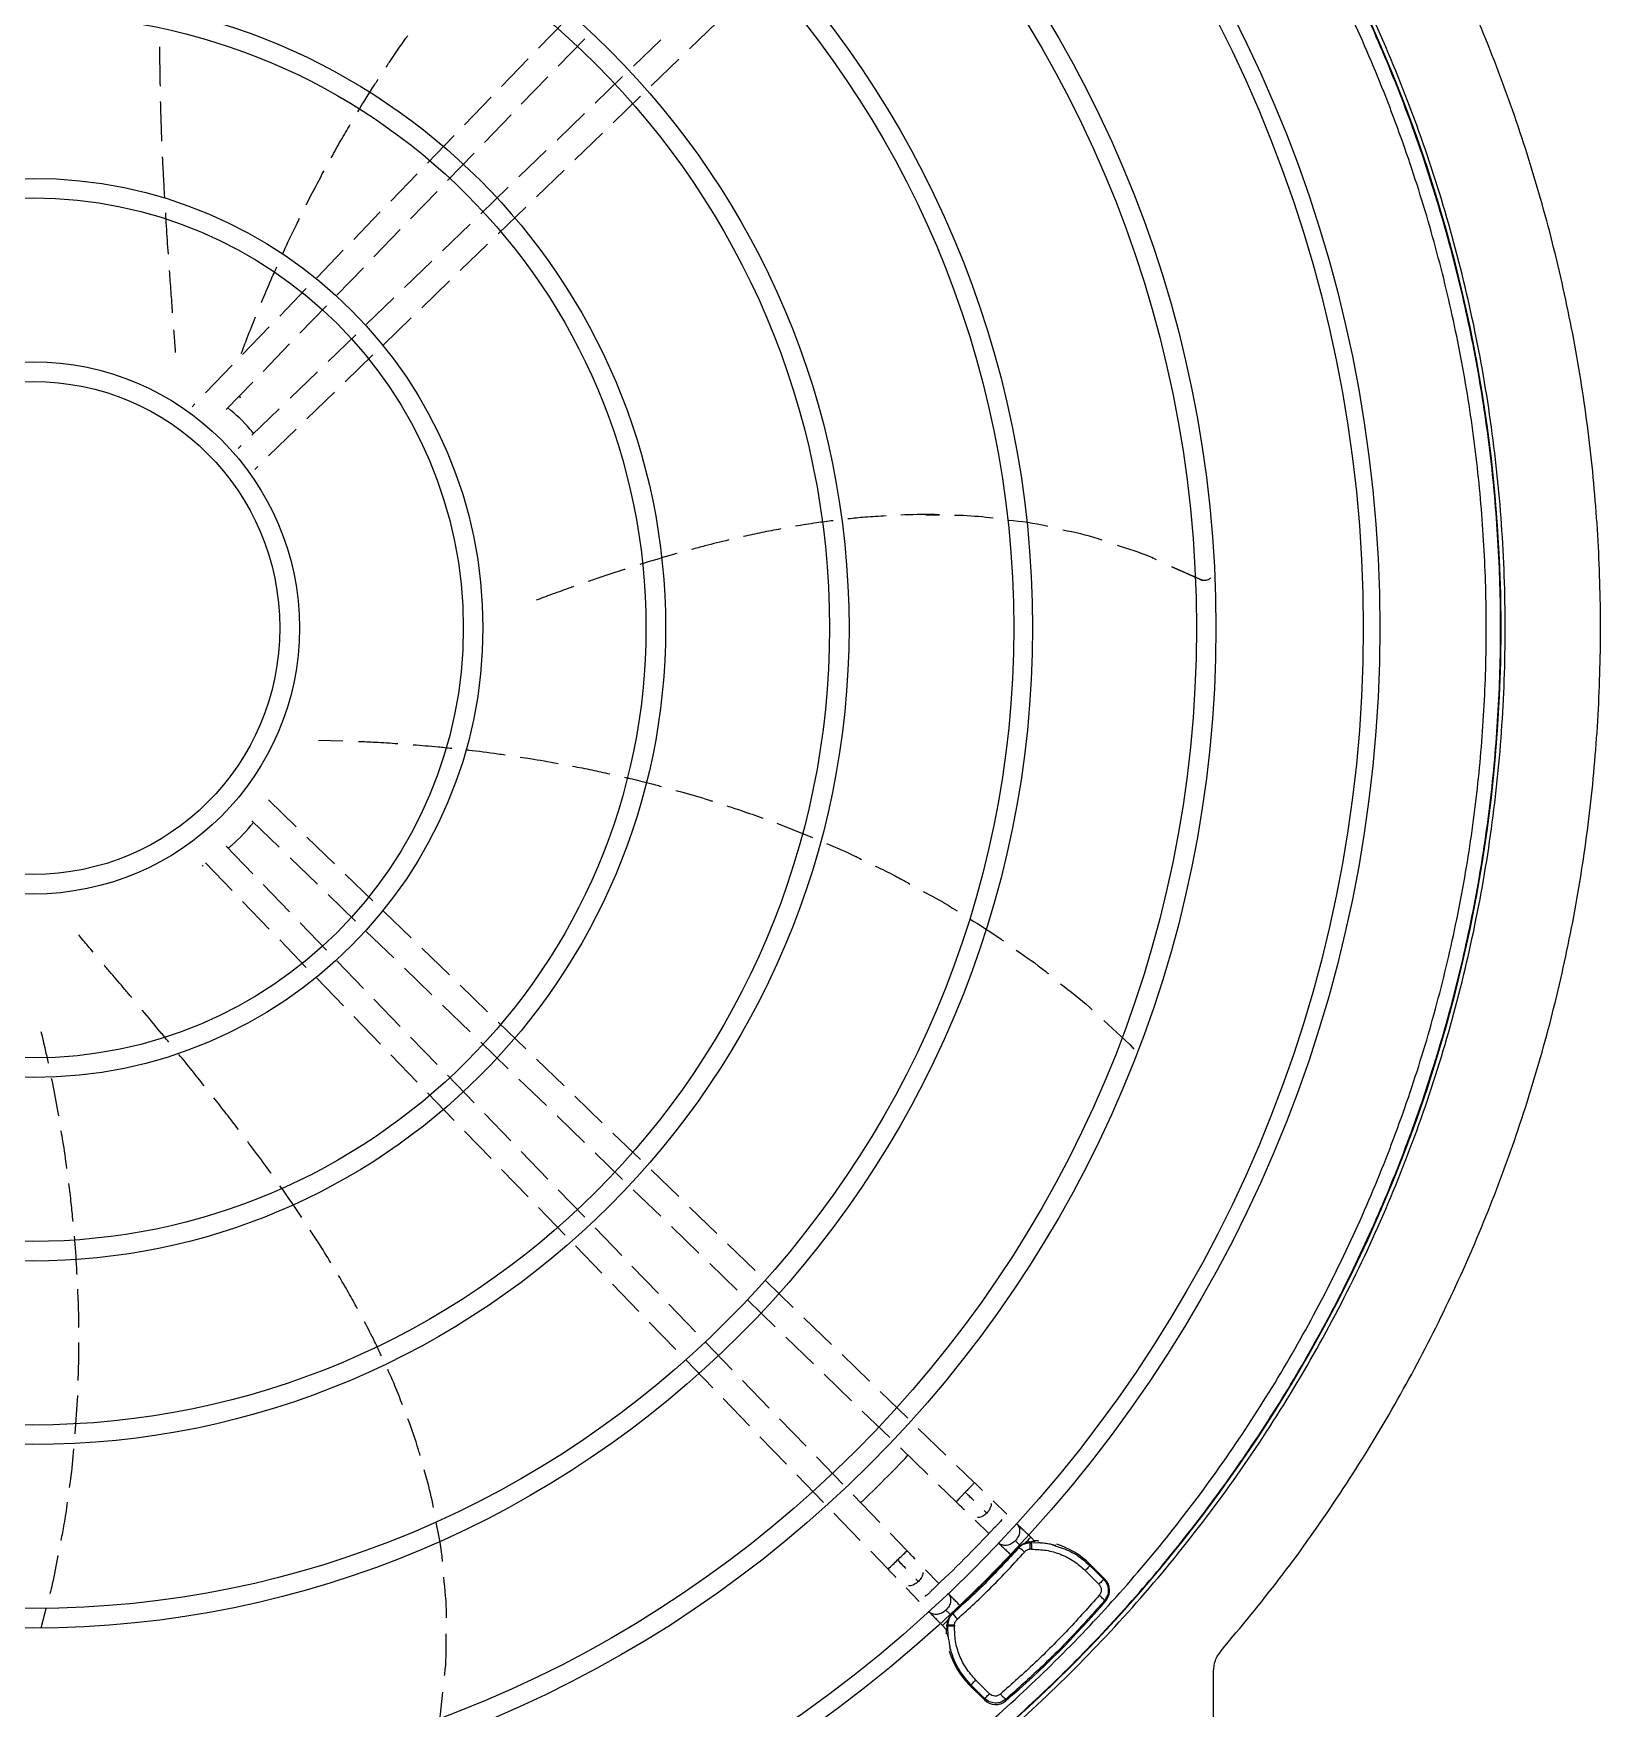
# Model space of a CAD drawing. Extents: x -24 to 296, y -58 to 147.
# Drawn here: x 117.07 to 128.69, y 29.07 to 41.5 of the extents above; entities that cross this region are included whole.
import ezdxf

# ---------------------------------------------------------------- set-up
doc = ezdxf.new("R2010")
doc.units = 0
doc.header["$MEASUREMENT"] = 0
doc.layers.get('0').update_dxf_attribs({"linetype": 'CONTINUOUS'})

msp = doc.modelspace()

# ---------------------------------------------------------------- linework, layer by layer
at = {"color": 7, "linetype": 'Continuous', "lineweight": 25}
for p, q in [((121.01192, 41.58905), (120.81497, 41.38537)), ((121.93434, 41.38064), (122.13746, 41.57703)), ((120.96045, 41.25263), (121.15785, 41.45679)), ((121.72163, 41.44879), (121.51888, 41.25275)), ((120.73833, 41.30611), (120.54104, 41.10206)), ((121.65026, 41.10596), (121.85475, 41.30368)), ((120.68686, 40.96968), (120.88391, 41.17347)), ((121.4387, 41.17523), (121.23522, 40.97848)), ((120.46339, 41.02176), (120.26639, 40.818)), ((121.36742, 40.83248), (121.57172, 41.03002)), ((120.41368, 40.68714), (120.61071, 40.89092)), ((121.15583, 40.90171), (120.95198, 40.70461)), ((120.18907, 40.73804), (119.99167, 40.53388)), ((121.08433, 40.55876), (121.28827, 40.75595)), ((120.1394, 40.40348), (120.33634, 40.60716)), ((120.87239, 40.62765), (120.6686, 40.43061)), ((119.91494, 40.45453), (119.71777, 40.25061)), ((120.80014, 40.28397), (121.00404, 40.48112)), ((119.86553, 40.12024), (120.06247, 40.32391)), ((120.58966, 40.35427), (120.38567, 40.15704)), ((119.64067, 40.17087), (119.44294, 39.96637)), ((120.51616, 40.00939), (120.72038, 40.20685)), ((119.59179, 39.83712), (119.78875, 40.04083)), ((120.30716, 40.08113), (120.10285, 39.88358)), ((120.23341, 39.73599), (120.43714, 39.93299)), ((119.3661, 39.8869), (119.16881, 39.68286)), ((120.02394, 39.80728), (119.81964, 39.60974)), ((119.3185, 39.55448), (119.51499, 39.7577)), ((119.94883, 39.46083), (120.15389, 39.65911)), ((119.09133, 39.60273), (118.89401, 39.39865)), ((119.74079, 39.5335), (119.53618, 39.33566)), ((119.04459, 39.27119), (119.2412, 39.47454)), ((118.81693, 39.31894), (118.61821, 39.11341)), ((119.66464, 39.18605), (119.87023, 39.38484)), ((118.77022, 38.98743), (118.96782, 39.19179)), ((119.4578, 39.25987), (119.2531, 39.06195)), ((118.54101, 39.03357), (118.34297, 38.82876)), ((119.38054, 38.91134), (119.58595, 39.10996)), ((118.49696, 38.70482), (118.6938, 38.9084)), ((119.17389, 38.98536), (118.97066, 38.78885)), ((119.09618, 38.6364), (119.30102, 38.83446)), ((118.26546, 38.74859), (118.24374, 38.72613)), ((118.89051, 38.71136), (118.68673, 38.51432)), ((118.81129, 38.36094), (119.01583, 38.5587)), ((118.60744, 38.43765), (118.58539, 38.41634)), ((118.70842, 38.26147), (118.73139, 38.28368)), ((123.68951, 37.92455), (123.78921, 37.92378)), ((125.7211, 37.44609), (125.51406, 37.53954)), ((125.51411, 37.53865), (125.72057, 37.44609)), ((125.72057, 37.44609), (125.7211, 37.44609)), ((125.7562, 37.43682), (125.75673, 37.43682)), ((119.18181, 36.25295), (119.18201, 36.25295)), ((119.18201, 36.25295), (119.36292, 36.24817)), ((119.01592, 35.61052), (118.8104, 35.80923)), ((118.6869, 35.65483), (118.89075, 35.45772)), ((122.58362, 35.63541), (122.84859, 35.53032)), ((118.6936, 35.26112), (118.49631, 35.46516)), ((119.30124, 35.33464), (119.09623, 35.53286)), ((118.32628, 35.31819), (118.32138, 35.3254)), ((118.34238, 35.34117), (118.54094, 35.1358)), ((118.97072, 35.38039), (119.1744, 35.18345)), ((118.96739, 34.97796), (118.77023, 35.18187)), ((119.58539, 35.05988), (119.38049, 35.25801)), ((118.61823, 35.05587), (118.81635, 34.85097)), ((119.25306, 35.1074), (119.45714, 34.91007)), ((119.86913, 34.78554), (119.6653, 34.98262)), ((119.24138, 34.69458), (119.04467, 34.89803)), ((119.53669, 34.83315), (119.74002, 34.63655)), ((118.8941, 34.77056), (119.09154, 34.56636)), ((120.15386, 34.51023), (119.94868, 34.70862)), ((119.51563, 34.41095), (119.31792, 34.61543)), ((119.81925, 34.55995), (120.02355, 34.36241)), ((119.16836, 34.48691), (119.36645, 34.28204)), ((120.43703, 34.23643), (120.23247, 34.43422)), ((119.78889, 34.12833), (119.59261, 34.33134)), ((119.44372, 34.20213), (119.64093, 33.99817)), ((120.10252, 34.28605), (120.30698, 34.08835)), ((120.72039, 33.96245), (120.51623, 34.15985)), ((125.00979, 34.17144), (125.20165, 33.9941)), ((120.06248, 33.84538), (119.86575, 34.04885)), ((120.38587, 34.01207), (120.5897, 33.81499)), ((125.20165, 33.9941), (125.23196, 33.95901)), ((119.71744, 33.91904), (119.91489, 33.71483)), ((121.0039, 33.68832), (120.7998, 33.88566)), ((120.33631, 33.56218), (120.13923, 33.766)), ((120.66904, 33.73828), (120.87281, 33.54125)), ((119.99163, 33.63546), (120.18907, 33.43126)), ((121.28746, 33.41414), (121.08325, 33.6116)), ((120.61001, 33.27911), (120.41292, 33.48295)), ((120.95198, 33.4647), (121.15629, 33.26716)), ((120.26586, 33.35185), (120.46324, 33.14771)), ((121.57076, 33.14022), (121.36673, 33.33749)), ((120.88363, 32.99613), (120.6867, 33.19979)), ((121.23482, 33.19122), (121.43869, 32.9941)), ((120.53997, 33.06835), (120.73751, 32.86406)), ((121.85459, 32.86578), (121.65011, 33.06349)), ((121.15765, 32.71273), (120.96067, 32.91645)), ((121.51794, 32.91747), (121.72161, 32.72054)), ((120.81403, 32.78491), (121.01131, 32.58088)), ((122.1374, 32.59233), (121.93418, 32.78883)), ((121.43209, 32.42889), (121.23429, 32.63346)), ((121.80121, 32.64358), (122.00524, 32.4463)), ((121.08803, 32.50154), (121.28545, 32.29735)), ((122.42091, 32.3182), (122.21676, 32.51559)), ((121.70477, 32.14688), (121.50796, 32.35043)), ((122.08473, 32.36943), (122.28778, 32.1731)), ((121.3628, 32.21736), (121.55943, 32.014)), ((122.70427, 32.04421), (122.5003, 32.24144)), ((121.97895, 31.86332), (121.78136, 32.06766)), ((122.36701, 32.09649), (122.57139, 31.89888)), ((122.98791, 31.76996), (122.7837, 31.96741)), ((121.63629, 31.9345), (121.83314, 31.73092)), ((122.65049, 31.8224), (122.85384, 31.62577)), ((122.25222, 31.58069), (122.05568, 31.78395)), ((123.27065, 31.49658), (123.06653, 31.69395)), ((121.90984, 31.6516), (122.10802, 31.44663)), ((122.52684, 31.29667), (122.32893, 31.50135)), ((122.93342, 31.54883), (123.1375, 31.3515)), ((117.39259, 31.39058), (117.37444, 31.10514)), ((122.18449, 31.36754), (122.38097, 31.16434)), ((123.55397, 31.22263), (123.35046, 31.41941)), ((122.79957, 31.0146), (122.60261, 31.21831)), ((123.21631, 31.2753), (123.42035, 31.07801)), ((122.4577, 31.08498), (122.65566, 30.88025)), ((123.83718, 30.94879), (123.63288, 31.14633)), ((123.4999, 31.0011), (123.70304, 30.80467)), ((123.07335, 30.73145), (122.87656, 30.93497)), ((124.04948, 30.74352), (123.91664, 30.87197)), ((122.73175, 30.80155), (122.92922, 30.59733)), ((123.78246, 30.72788), (123.91261, 30.60204)), ((123.34747, 30.44795), (123.14983, 30.65236)), ((124.28913, 30.51109), (124.18806, 30.60923)), ((123.00566, 30.51827), (123.20238, 30.31481)), ((124.05388, 30.46513), (124.15625, 30.36574)), ((123.54953, 30.23897), (123.42381, 30.36899)), ((124.49827, 30.30841), (124.46658, 30.33905)), ((123.27943, 30.23512), (123.40802, 30.10214)), ((124.38987, 30.27652), (124.37695, 30.26418)), ((124.37695, 30.26418), (124.37732, 30.26011)), ((124.46104, 30.30499), (124.42678, 30.29768)), ((124.42786, 30.29165), (124.46154, 30.29954)), ((124.46104, 30.30499), (124.47027, 30.30568)), ((124.46154, 30.29954), (124.46104, 30.30499)), ((124.47082, 30.29984), (124.46154, 30.29954)), ((124.47266, 30.24964), (124.46322, 30.24934)), ((124.47027, 30.30568), (124.47082, 30.29984)), ((124.47082, 30.29984), (124.55111, 30.29695)), ((123.78508, 29.99458), (123.68652, 30.09696)), ((124.87134, 30.09185), (124.89143, 30.07176)), ((124.90717, 30.12719), (124.90643, 30.13903)), ((124.90643, 30.13903), (125.01801, 30.02744)), ((125.00741, 30.02701), (124.90717, 30.12719)), ((123.54172, 29.96353), (123.63972, 29.86173)), ((124.89143, 30.07176), (124.97312, 29.99015)), ((125.01801, 30.02744), (125.00741, 30.02701)), ((125.02413, 29.86711), (125.01319, 29.86658)), ((117.15884, 29.80652), (117.12215, 29.66424)), ((123.85288, 29.72378), (123.84552, 29.68947)), ((123.85122, 29.68922), (123.85808, 29.71842)), ((123.87406, 29.76071), (123.8864, 29.77363)), ((123.89064, 29.77344), (123.8864, 29.77363)), ((123.81127, 29.68382), (123.84199, 29.65205)), ((123.84481, 29.68024), (123.84552, 29.68947)), ((123.85092, 29.67993), (123.84481, 29.68024)), ((123.84552, 29.68947), (123.85122, 29.68922)), ((123.85122, 29.68922), (123.85092, 29.67993)), ((123.8538, 29.59964), (123.85092, 29.67993)), ((123.90153, 29.68765), (123.90122, 29.67821)), ((125.82301, 28.6935), (125.82301, 29.34311)), ((124.01121, 29.24381), (124.02357, 29.24359)), ((124.1228, 29.13222), (124.01121, 29.24381)), ((124.12374, 29.14334), (124.02357, 29.24359)), ((124.07912, 29.25944), (124.05903, 29.27953)), ((124.16072, 29.17775), (124.07912, 29.25944)), ((120.07869, 28.95708), (120.10435, 29.18943)), ((124.1228, 29.13222), (124.12374, 29.14334)), ((124.28313, 29.1261), (124.28419, 29.13757))]:
    msp.add_line(p, q, dxfattribs=at)
at = {"color": 8, "linetype": 'Continuous', "lineweight": 25}
for p, q in [((124.14114, 30.51795), (124.12215, 30.53638)), ((124.62909, 30.28347), (124.65481, 30.27344)), ((125.02879, 29.89413), (125.01319, 29.86658)), ((124.28419, 29.13757), (124.2552, 29.12116))]:
    msp.add_line(p, q, dxfattribs=at)
at = {"color": 8, "linetype": 'Continuous', "lineweight": 25, "flags": 128}
msp.add_lwpolyline([(123.98124, 30.6728), (123.95504, 30.64572), (123.9328, 30.62277), (123.9179, 30.60743), (123.91261, 30.60204), (123.91261, 30.60204)], dxfattribs=at)
for centre, radius in [((117.06027, 37.08527), 9.99706), ((117.06027, 37.08465), 9.87436), ((117.06027, 37.08527), 8.78089), ((117.06027, 37.08465), 8.63615), ((117.06027, 37.08465), 7.41998), ((117.06646, 37.08475), 7.27453), ((117.06027, 37.08465), 6.05846), ((117.06027, 37.08465), 5.9131), ((117.06027, 37.08465), 4.69694), ((117.06027, 37.08465), 4.55158), ((117.06646, 37.08465), 3.33542), ((117.06646, 37.08475), 3.18997), ((117.06646, 37.08465), 1.9739), ((117.06646, 37.08475), 1.82845)]:
    msp.add_circle(centre, radius)
at = {"color": 7, "linetype": 'Continuous', "lineweight": 25}
for centre, radius, start, end in [((117.06539, 37.08465), 10.89215, 277.952419, 82.047581), ((117.06213, 37.08268), 8.93423, 313.437539, 316.623841), ((117.06563, 37.0855), 9.76894, 313.118297, 316.88199), ((119.80808, 34.34213), 6.11841, 312.506864, 317.495239), ((119.80794, 34.34228), 6.87283, 310.627711, 319.372428)]:
    msp.add_arc(centre, radius, start, end, dxfattribs=at)
at = {"color": 8, "linetype": 'Continuous', "lineweight": 25}
for centre, radius, start, end in [((119.79671, 34.79244), 6.45294, 315.849598, 316.359274), ((112.49025, 41.57121), 15.83438, 313.946005, 314.301587), ((116.06565, 37.79016), 10.63091, 313.68259, 314.213901)]:
    msp.add_arc(centre, radius, start, end, dxfattribs=at)
at = {"color": 7, "linetype": 'Continuous', "lineweight": 25}
for centre, major_axis, ratio, start_param, end_param in [((124.48912, 29.72066), (-0.01094, 0.5912), 0.99873356, 6.19922493, 6.25533158), ((124.48912, 29.72066), (-0.01094, 0.5912), 0.99873356, 5.47991309, 5.97123283), ((124.93435, 29.94396), (0.11816, 0.00449), 0.99887071, 5.53666029, 7.03005136), ((124.42957, 29.66112), (0.5912, -0.01099), 0.99873837, 3.16909386, 3.23078), ((124.42957, 29.66112), (0.5912, -0.01099), 0.99873837, 3.44852138, 3.94495007), ((124.20627, 29.21588), (0.00447, 0.11816), 0.99886585, 2.39455207, 3.88794044)]:
    msp.add_ellipse(centre, major_axis=major_axis, ratio=ratio, start_param=start_param, end_param=end_param, dxfattribs=at)
for points, knots in [([(109.23498, 29.67323), (109.37751, 29.5275), (109.66466, 29.23391), (110.12951, 28.82273), (110.62209, 28.4322), (111.14336, 28.06741), (111.69139, 27.73023), (112.26412, 27.42362), (112.85892, 27.1501), (113.47241, 26.91205), (114.10158, 26.71121), (114.7431, 26.549), (115.39336, 26.42645), (116.04865, 26.34414), (116.70536, 26.30218), (117.36004, 26.30026), (118.0086, 26.33765), (118.64761, 26.41313), (119.27389, 26.52507), (119.88521, 26.67179), (120.47912, 26.85127), (121.05641, 27.06239), (121.62081, 27.30589), (122.17552, 27.58379), (122.72037, 27.89745), (123.25218, 28.24666), (123.76817, 28.63109), (124.2649, 29.04975), (124.73906, 29.50117), (125.18718, 29.98307), (125.60653, 30.4933), (125.99455, 31.0293), (126.34897, 31.58809), (126.66787, 32.16644), (126.9498, 32.76104), (127.19378, 33.36857), (127.39897, 33.98495), (127.56525, 34.60654), (127.69293, 35.2298), (127.78278, 35.85204), (127.83575, 36.47021), (127.85318, 37.08465), (127.83576, 37.69909), (127.78278, 38.31725), (127.69293, 38.93949), (127.56525, 39.56275), (127.39897, 40.18435), (127.19378, 40.80073), (126.94981, 41.40825), (126.66788, 42.00285), (126.34898, 42.58121), (125.99456, 43.14), (125.60653, 43.67599), (125.18719, 44.18622), (124.73908, 44.66812), (124.26491, 45.11955), (123.76817, 45.53821), (123.25219, 45.92265), (122.72039, 46.27184), (122.17554, 46.58551), (121.62082, 46.86342), (121.05642, 47.10692), (120.47913, 47.31803), (119.88523, 47.49751), (119.2739, 47.64423), (118.64762, 47.75618), (118.00861, 47.83165), (117.36005, 47.86905), (116.70538, 47.86713), (116.04866, 47.82517), (115.39337, 47.74286), (114.7431, 47.62031), (114.10159, 47.4581), (113.47242, 47.25726), (112.85893, 47.01922), (112.26412, 46.74569), (111.69139, 46.43908), (111.14337, 46.1019), (110.6221, 45.73712), (110.12952, 45.34658), (109.66467, 44.93541), (109.37752, 44.64181), (109.23498, 44.49608)], [0, 0, 0, 0, 0.01189592, 0.02396584, 0.03619649, 0.04857359, 0.06108194, 0.07373471, 0.0864717, 0.09927432, 0.11212355, 0.12500004, 0.13787625, 0.15072533, 0.16352795, 0.17626509, 0.18891813, 0.20142621, 0.21380317, 0.22603385, 0.23810393, 0.25000004, 0.2618959, 0.27396585, 0.28619652, 0.29857361, 0.31108196, 0.32373474, 0.33647171, 0.34927432, 0.36212355, 0.37500004, 0.38787624, 0.40072531, 0.41352793, 0.42626506, 0.4389181, 0.45142619, 0.46380314, 0.47603381, 0.48810388, 0.50000001, 0.51189586, 0.52396581, 0.53619649, 0.54857357, 0.56108191, 0.57373469, 0.58647168, 0.59927428, 0.6121235, 0.62499999, 0.63787621, 0.65072529, 0.66352791, 0.67626502, 0.68891805, 0.70142614, 0.71380312, 0.72603376, 0.73810387, 0.74999998, 0.76189582, 0.77396578, 0.78619645, 0.79857355, 0.81108188, 0.82373468, 0.83647168, 0.84927427, 0.86212351, 0.87499998, 0.88787621, 0.90072531, 0.91352792, 0.92626504, 0.93891808, 0.95142617, 0.96380314, 0.97603381, 0.98810396, 1, 1, 1, 1]), ([(118.54396, 26.29726), (118.75839, 26.33043), (119.18725, 26.39676), (119.82154, 26.54477), (120.44636, 26.72766), (121.059, 26.94829), (121.65741, 27.20492), (122.23941, 27.49689), (122.80293, 27.8231), (123.34596, 28.18239), (123.86655, 28.57348), (124.36285, 28.99497), (124.83308, 29.44536), (125.27557, 29.92303), (125.68873, 30.42629), (126.07109, 30.95332), (126.42129, 31.50226), (126.73806, 32.07114), (127.02029, 32.65793), (127.26696, 33.26052), (127.47719, 33.87678), (127.65023, 34.50449), (127.78546, 35.14143), (127.8824, 35.7853), (127.9407, 36.43381), (127.96016, 37.08465), (127.9407, 37.73549), (127.8824, 38.384), (127.78546, 39.02787), (127.65023, 39.6648), (127.47719, 40.29252), (127.26696, 40.90878), (127.02029, 41.51137), (126.73807, 42.09816), (126.42129, 42.66704), (126.0711, 43.21598), (125.68874, 43.74301), (125.27558, 44.24627), (124.83309, 44.72394), (124.36286, 45.17433), (123.86656, 45.59582), (123.34597, 45.98691), (122.80294, 46.3462), (122.23942, 46.67241), (121.65742, 46.96439), (121.05901, 47.22102), (120.44637, 47.44164), (119.82155, 47.62453), (119.18726, 47.77254), (118.7584, 47.83888), (118.54397, 47.87205)], [0, 0, 0, 0, 0.02083334, 0.04166665, 0.06250003, 0.08333335, 0.10416665, 0.125, 0.1458333, 0.16666668, 0.18749997, 0.20833336, 0.22916668, 0.25000001, 0.27083332, 0.29166664, 0.31250001, 0.33333334, 0.35416664, 0.37499996, 0.39583334, 0.41666666, 0.43749998, 0.4583333, 0.47916665, 0.5, 0.5208333, 0.54166664, 0.5625, 0.58333332, 0.60416664, 0.62499998, 0.64583333, 0.66666665, 0.68749999, 0.70833331, 0.72916664, 0.74999997, 0.77083333, 0.79166666, 0.81249999, 0.83333331, 0.85416669, 0.875, 0.89583335, 0.91666666, 0.9375, 0.95833334, 0.97916668, 1, 1, 1, 1]), ([(118.79918, 26.29725), (119.05203, 26.3433), (119.55775, 26.43539), (120.30159, 26.64089), (121.02992, 26.8945), (121.73834, 27.19985), (122.42353, 27.5541), (123.08203, 27.95585), (123.71058, 28.40299), (124.30604, 28.89335), (124.86545, 29.42445), (125.38603, 29.99367), (125.86519, 30.59817), (126.30054, 31.23494), (126.68992, 31.90082), (127.03139, 32.59249), (127.32326, 33.30652), (127.56406, 34.03934), (127.75261, 34.78731), (127.88796, 35.54672), (127.96944, 36.31377), (127.99664, 37.08466), (127.96944, 37.85556), (127.88796, 38.62261), (127.75261, 39.38201), (127.56406, 40.12999), (127.32325, 40.86281), (127.03139, 41.57683), (126.68991, 42.2685), (126.30053, 42.93438), (125.86518, 43.57116), (125.38602, 44.17565), (124.86544, 44.74487), (124.30602, 45.27598), (123.71056, 45.76632), (123.08202, 46.21347), (122.42352, 46.61522), (121.73832, 46.96947), (121.0299, 47.27481), (120.30157, 47.52842), (119.55773, 47.73393), (119.05202, 47.82601), (118.79916, 47.87206)], [0, 0, 0, 0, 0.02500002, 0.05000002, 0.07500002, 0.10000003, 0.12499999, 0.15000004, 0.17499999, 0.20000003, 0.22500003, 0.25, 0.27500001, 0.30000002, 0.325, 0.35000002, 0.375, 0.4, 0.42500002, 0.45000001, 0.47500003, 0.50000003, 0.52499999, 0.55000001, 0.57500001, 0.6, 0.62500003, 0.65, 0.67500002, 0.70000003, 0.72500002, 0.75000002, 0.77499999, 0.80000001, 0.825, 0.85000003, 0.87500003, 0.89999998, 0.92500001, 0.95, 0.975, 1, 1, 1, 1]), ([(125.88015, 29.49715), (126.02691, 29.67376), (126.32045, 30.02697), (126.72001, 30.58866), (127.08796, 31.17119), (127.42016, 31.77496), (127.71623, 32.3972), (127.97491, 33.0359), (128.19536, 33.68878), (128.37679, 34.35357), (128.51856, 35.02792), (128.62019, 35.70948), (128.68131, 36.39586), (128.7017, 37.08465), (128.68131, 37.77345), (128.62019, 38.45983), (128.51856, 39.14139), (128.37679, 39.81574), (128.19536, 40.48053), (127.97491, 41.13341), (127.71623, 41.77211), (127.42016, 42.39435), (127.08796, 42.99812), (126.72001, 43.58065), (126.32045, 44.14233), (126.02691, 44.49555), (125.88015, 44.67216)], [0, 0, 0, 0, 0.04166672, 0.08333338, 0.12500007, 0.16666672, 0.20833335, 0.25000008, 0.29166671, 0.33333336, 0.37500001, 0.41666672, 0.45833338, 0.50000004, 0.54166669, 0.58333335, 0.62499999, 0.66666668, 0.70833333, 0.74999999, 0.79166669, 0.83333335, 0.87499997, 0.91666669, 0.95833332, 1, 1, 1, 1]), ([(118.00312, 41.39609), (118.00312, 41.39599), (118.00238, 41.33195), (118.00332, 41.23496), (118.00518, 41.13811), (118.00581, 41.10517)], [0, 0, 0, 0, 0.00104442, 0.66025061, 1, 1, 1, 1]), ([(119.68438, 41.2464), (119.69235, 41.25859), (119.73954, 41.33077), (119.79295, 41.40902), (119.84006, 41.47375), (119.84476, 41.48021)], [0, 0, 0, 0, 0.15458064, 0.9155957, 1, 1, 1, 1]), ([(119.47312, 40.91388), (119.51436, 40.98164), (119.56325, 41.06198), (119.61554, 41.14144), (119.62373, 41.15388)], [0, 0, 0, 0, 0.84343876, 1, 1, 1, 1]), ([(118.00799, 40.99112), (118.00924, 40.94394), (118.01184, 40.84598), (118.01585, 40.74808), (118.01794, 40.69732)], [0, 0, 0, 0, 0.48157207, 1, 1, 1, 1]), ([(119.27596, 40.57254), (119.29953, 40.61546), (119.34463, 40.69756), (119.39402, 40.78046), (119.41759, 40.82003)], [0, 0, 0, 0, 0.52277898, 1, 1, 1, 1]), ([(118.02297, 40.58081), (118.02521, 40.53223), (118.0298, 40.4326), (118.0356, 40.33304), (118.03857, 40.28201)], [0, 0, 0, 0, 0.48754648, 1, 1, 1, 1]), ([(119.0914, 40.22333), (119.10283, 40.24641), (119.14383, 40.32919), (119.18967, 40.41437), (119.22273, 40.4758)], [0, 0, 0, 0, 0.27889732, 1, 1, 1, 1]), ([(118.04554, 40.1637), (118.04754, 40.13107), (118.05378, 40.02933), (118.06075, 39.92762), (118.06549, 39.85853)], [0, 0, 0, 0, 0.32073884, 1, 1, 1, 1]), ([(118.91874, 39.86577), (118.92068, 39.87009), (118.95136, 39.93864), (118.99207, 40.02479), (119.0339, 40.10825), (119.04196, 40.12434)], [0, 0, 0, 0, 0.0515203, 0.81709371, 1, 1, 1, 1]), ([(118.07404, 39.73706), (118.07592, 39.71051), (118.08153, 39.63107), (118.08927, 39.52629), (118.09513, 39.44804), (118.09703, 39.42269)], [0, 0, 0, 0, 0.25338042, 0.75820199, 1, 1, 1, 1]), ([(118.75861, 39.4988), (118.78209, 39.55543), (118.81817, 39.64245), (118.85909, 39.73292), (118.87338, 39.76451)], [0, 0, 0, 0, 0.65078455, 1, 1, 1, 1]), ([(118.60908, 39.12054), (118.62358, 39.15953), (118.65673, 39.24864), (118.69434, 39.34152), (118.7155, 39.39377)], [0, 0, 0, 0, 0.43754448, 1, 1, 1, 1]), ([(118.10653, 39.2962), (118.10809, 39.27558), (118.11229, 39.21986), (118.1165, 39.16418), (118.11916, 39.1291)], [0, 0, 0, 0, 0.37004927, 1, 1, 1, 1]), ([(118.60592, 38.79398), (118.60514, 38.79444), (118.60301, 38.7957), (118.59784, 38.79747), (118.59232, 38.79875), (118.58804, 38.79826), (118.58722, 38.79817)], [0, 0, 0, 0, 0.15949577, 0.43227039, 0.89123346, 1, 1, 1, 1]), ([(118.70034, 38.52748), (118.69152, 38.5387), (118.63591, 38.60948), (118.56729, 38.66833), (118.50955, 38.71785)], [0, 0, 0, 0, 0.15857925, 1, 1, 1, 1]), ([(123.39318, 37.91587), (123.34075, 37.9132), (123.24631, 37.9084), (123.15229, 37.89811), (123.11047, 37.89353)], [0, 0, 0, 0, 0.55514403, 1, 1, 1, 1]), ([(123.78916, 37.92416), (123.77361, 37.92475), (123.67851, 37.92834), (123.58324, 37.92517), (123.50355, 37.92252)], [0, 0, 0, 0, 0.16353052, 1, 1, 1, 1]), ([(124.18843, 37.9), (124.11524, 37.90738), (124.01952, 37.91703), (123.92325, 37.91974), (123.90058, 37.92038)], [0, 0, 0, 0, 0.76457621, 1, 1, 1, 1]), ([(122.61181, 37.81956), (122.56505, 37.81094), (122.47217, 37.7938), (122.38009, 37.77281), (122.33435, 37.76239)], [0, 0, 0, 0, 0.50332845, 1, 1, 1, 1]), ([(123.00162, 37.88072), (122.96019, 37.87557), (122.86611, 37.86388), (122.77263, 37.84798), (122.72032, 37.83908)], [0, 0, 0, 0, 0.44029486, 1, 1, 1, 1]), ([(124.59145, 37.83847), (124.58955, 37.83894), (124.49471, 37.86241), (124.397, 37.87293), (124.30124, 37.88324)], [0, 0, 0, 0, 0.02001675, 1, 1, 1, 1]), ([(124.99582, 37.736), (124.9866, 37.73924), (124.89225, 37.77245), (124.79366, 37.79248), (124.7047, 37.81055)], [0, 0, 0, 0, 0.09773289, 1, 1, 1, 1]), ([(122.22559, 37.73745), (122.16641, 37.72325), (122.07402, 37.70108), (121.98247, 37.67573), (121.94958, 37.66662)], [0, 0, 0, 0, 0.6406631, 1, 1, 1, 1]), ([(125.40093, 37.5906), (125.3854, 37.59775), (125.29205, 37.64074), (125.19317, 37.67095), (125.11075, 37.69614)], [0, 0, 0, 0, 0.1663641, 1, 1, 1, 1]), ([(121.84136, 37.63713), (121.77055, 37.61676), (121.67851, 37.59029), (121.58723, 37.56142), (121.56617, 37.55476)], [0, 0, 0, 0, 0.76934196, 1, 1, 1, 1]), ([(121.45817, 37.52084), (121.45561, 37.52003), (121.39204, 37.50008), (121.29986, 37.46934), (121.2106, 37.43842), (121.18173, 37.42842)], [0, 0, 0, 0, 0.02765901, 0.6855714, 1, 1, 1, 1]), ([(125.74675, 37.43759), (125.7466, 37.43758), (125.73736, 37.4372), (125.72889, 37.44168), (125.72057, 37.44609)], [0, 0, 0, 0, 0.01676163, 1, 1, 1, 1]), ([(125.80189, 37.45655), (125.79923, 37.45381), (125.79082, 37.44514), (125.77145, 37.43709), (125.74541, 37.43585), (125.7295, 37.44255), (125.7211, 37.44609)], [0, 0, 0, 0, 0.13036355, 0.41167111, 0.68901902, 1, 1, 1, 1]), ([(121.07478, 37.3915), (121.02776, 37.37484), (120.93474, 37.34188), (120.84222, 37.30759), (120.79647, 37.29063)], [0, 0, 0, 0, 0.50556187, 1, 1, 1, 1]), ([(119.47847, 36.24344), (119.51964, 36.24179), (119.61475, 36.23798), (119.71482, 36.23107), (119.77157, 36.22715)], [0, 0, 0, 0, 0.43287459, 1, 1, 1, 1]), ([(119.8845, 36.21878), (119.94537, 36.21407), (120.03918, 36.20681), (120.13774, 36.196), (120.17234, 36.1922)], [0, 0, 0, 0, 0.64892692, 1, 1, 1, 1]), ([(120.28393, 36.18037), (120.28815, 36.17993), (120.36242, 36.17208), (120.45688, 36.1601), (120.54963, 36.14614), (120.56782, 36.1434)], [0, 0, 0, 0, 0.04619717, 0.81291294, 1, 1, 1, 1]), ([(120.67778, 36.12702), (120.70276, 36.12338), (120.79442, 36.11003), (120.88986, 36.09278), (120.95928, 36.08024)], [0, 0, 0, 0, 0.27254447, 1, 1, 1, 1]), ([(121.06658, 36.05977), (121.11437, 36.05071), (121.20596, 36.03335), (121.29961, 36.01215), (121.34439, 36.00201)], [0, 0, 0, 0, 0.52187415, 1, 1, 1, 1]), ([(121.45197, 35.97798), (121.52895, 35.95979), (121.6205, 35.93815), (121.71226, 35.91298), (121.72686, 35.90897)], [0, 0, 0, 0, 0.84086718, 1, 1, 1, 1]), ([(121.83361, 35.87991), (121.84743, 35.87617), (121.93044, 35.85367), (122.02168, 35.82696), (122.09834, 35.80198), (122.10648, 35.79933)], [0, 0, 0, 0, 0.15146226, 0.90989289, 1, 1, 1, 1]), ([(122.21127, 35.76531), (122.24715, 35.7539), (122.33716, 35.72526), (122.42581, 35.69266), (122.47911, 35.67306)], [0, 0, 0, 0, 0.39868758, 1, 1, 1, 1]), ([(118.51023, 35.45077), (118.51981, 35.45832), (118.59049, 35.51402), (118.64925, 35.58274), (118.70003, 35.64213)], [0, 0, 0, 0, 0.13564383, 1, 1, 1, 1]), ([(122.95077, 35.48598), (123.02018, 35.45667), (123.10845, 35.41941), (123.19409, 35.37692), (123.21238, 35.36785)], [0, 0, 0, 0, 0.78644981, 1, 1, 1, 1]), ([(123.31362, 35.31817), (123.3628, 35.29489), (123.45003, 35.25362), (123.53369, 35.20596), (123.57017, 35.18517)], [0, 0, 0, 0, 0.56385914, 1, 1, 1, 1]), ([(123.66927, 35.13015), (123.73177, 35.0972), (123.81754, 35.05199), (123.89866, 34.99946), (123.92067, 34.98522)], [0, 0, 0, 0, 0.72879103, 1, 1, 1, 1]), ([(124.01707, 34.92391), (124.08935, 34.88049), (124.1739, 34.8297), (124.25322, 34.77177), (124.26473, 34.76336)], [0, 0, 0, 0, 0.854826, 1, 1, 1, 1]), ([(117.51003, 34.68039), (117.4969, 34.69587), (117.46099, 34.73819), (117.42509, 34.78047), (117.40232, 34.80729)], [0, 0, 0, 0, 0.36580278, 1, 1, 1, 1]), ([(124.35848, 34.69551), (124.43261, 34.64484), (124.51453, 34.58886), (124.59069, 34.5261), (124.59793, 34.52014)], [0, 0, 0, 0, 0.9049803, 1, 1, 1, 1]), ([(117.79558, 34.3426), (117.77864, 34.36276), (117.72761, 34.42352), (117.65954, 34.50402), (117.60839, 34.56437), (117.59154, 34.58425)], [0, 0, 0, 0, 0.24980516, 0.75291187, 1, 1, 1, 1]), ([(124.68868, 34.44577), (124.76183, 34.38909), (124.84177, 34.32713), (124.91539, 34.25873), (124.92165, 34.25291)], [0, 0, 0, 0, 0.91495243, 1, 1, 1, 1]), ([(118.07061, 34.01264), (118.04958, 34.03816), (117.98446, 34.11716), (117.91877, 34.19569), (117.87429, 34.24886)], [0, 0, 0, 0, 0.32305188, 1, 1, 1, 1]), ([(117.12215, 34.09135), (117.13308, 34.04623), (117.15158, 33.96986), (117.16849, 33.88878), (117.1754, 33.8556)], [0, 0, 0, 0, 0.59075464, 1, 1, 1, 1]), ([(118.33374, 33.68869), (118.30322, 33.72688), (118.24092, 33.80485), (118.17768, 33.88205), (118.14542, 33.92144)], [0, 0, 0, 0, 0.48985766, 1, 1, 1, 1]), ([(117.19883, 33.74553), (117.19988, 33.74064), (117.2156, 33.66696), (117.23348, 33.5736), (117.2488, 33.48201), (117.25169, 33.46472)], [0, 0, 0, 0, 0.05447578, 0.82148954, 1, 1, 1, 1]), ([(118.58741, 33.36491), (118.55836, 33.40276), (118.49836, 33.48092), (118.43724, 33.55821), (118.40572, 33.59807)], [0, 0, 0, 0, 0.48416948, 1, 1, 1, 1]), ([(117.27032, 33.35428), (117.27469, 33.3289), (117.29031, 33.23822), (117.30339, 33.14275), (117.3128, 33.074)], [0, 0, 0, 0, 0.27992058, 1, 1, 1, 1]), ([(118.82984, 33.03929), (118.82929, 33.04006), (118.7917, 33.09295), (118.73391, 33.17112), (118.67587, 33.24787), (118.65637, 33.27364)], [0, 0, 0, 0, 0.00977442, 0.66748489, 1, 1, 1, 1]), ([(117.32684, 32.96396), (117.33308, 32.91525), (117.34492, 32.82292), (117.35372, 32.72741), (117.35788, 32.6823)], [0, 0, 0, 0, 0.5276329, 1, 1, 1, 1]), ([(119.05945, 32.71002), (119.01899, 32.76989), (118.96518, 32.84952), (118.90931, 32.92769), (118.89545, 32.94708)], [0, 0, 0, 0, 0.75189874, 1, 1, 1, 1]), ([(117.36837, 32.5725), (117.37492, 32.49316), (117.38269, 32.39903), (117.38715, 32.3036), (117.38785, 32.28862)], [0, 0, 0, 0, 0.8430023, 1, 1, 1, 1]), ([(119.27393, 32.37537), (119.2428, 32.42616), (119.19297, 32.50748), (119.14036, 32.58701), (119.12061, 32.61687)], [0, 0, 0, 0, 0.62458899, 1, 1, 1, 1]), ([(119.4716, 32.03341), (119.44954, 32.0741), (119.40432, 32.15751), (119.35567, 32.23896), (119.33076, 32.28068)], [0, 0, 0, 0, 0.48783985, 1, 1, 1, 1]), ([(117.39316, 32.17915), (117.39389, 32.16438), (117.39819, 32.07802), (117.401, 31.9834), (117.40094, 31.90365), (117.40094, 31.89597)], [0, 0, 0, 0, 0.15715941, 0.91876163, 1, 1, 1, 1]), ([(119.6495, 31.68357), (119.63263, 31.7196), (119.59255, 31.80517), (119.54868, 31.88885), (119.52328, 31.9373)], [0, 0, 0, 0, 0.42108076, 1, 1, 1, 1]), ([(117.40097, 31.78476), (117.40121, 31.74657), (117.4018, 31.65191), (117.39818, 31.55731), (117.39603, 31.50086)], [0, 0, 0, 0, 0.40333981, 1, 1, 1, 1]), ([(119.80515, 31.31999), (119.78682, 31.36793), (119.75285, 31.45679), (119.71375, 31.54353), (119.69575, 31.58347)], [0, 0, 0, 0, 0.53950514, 1, 1, 1, 1]), ([(119.93565, 30.9462), (119.93172, 30.95998), (119.90566, 31.05131), (119.87529, 31.14223), (119.84542, 31.21789), (119.8452, 31.21845)], [0, 0, 0, 0, 0.14993325, 0.99363261, 1, 1, 1, 1]), ([(117.36393, 30.99488), (117.35747, 30.91933), (117.34929, 30.82366), (117.3353, 30.72885), (117.33236, 30.70891)], [0, 0, 0, 0, 0.78959581, 1, 1, 1, 1]), ([(120.0359, 30.56025), (120.02064, 30.63052), (120.00028, 30.7242), (119.97319, 30.81627), (119.96642, 30.83928)], [0, 0, 0, 0, 0.75002041, 1, 1, 1, 1]), ([(124.10932, 30.68561), (124.10863, 30.68629), (124.09968, 30.69495), (124.07922, 30.71476), (124.05937, 30.73396), (124.04944, 30.74356)], [0, 0, 0, 0, 0.04042727, 0.52004872, 1, 1, 1, 1]), ([(117.31661, 30.59884), (117.30958, 30.54408), (117.29729, 30.44834), (117.27781, 30.35401), (117.26948, 30.31364)], [0, 0, 0, 0, 0.57203343, 1, 1, 1, 1]), ([(123.91261, 30.60204), (123.92253, 30.59245), (123.94235, 30.57328), (123.96357, 30.55274), (123.9732, 30.54341), (123.97465, 30.542)], [0, 0, 0, 0, 0.45955348, 0.91864064, 1, 1, 1, 1]), ([(124.04491, 30.6112), (124.03326, 30.62248), (124.01243, 30.64264), (123.99078, 30.66358), (123.98124, 30.6728)], [0, 0, 0, 0, 0.55959472, 1, 1, 1, 1]), ([(120.1026, 30.15866), (120.1026, 30.15873), (120.09566, 30.25571), (120.07545, 30.35147), (120.05525, 30.44716)], [0, 0, 0, 0, 0.00072988, 1, 1, 1, 1]), ([(124.25294, 30.46926), (124.24937, 30.46497), (124.24103, 30.45495), (124.2308, 30.44326), (124.22495, 30.43658)], [0, 0, 0, 0, 0.42766619, 1, 1, 1, 1]), ([(124.22495, 30.43658), (124.21913, 30.43076), (124.20892, 30.42055), (124.2002, 30.41206), (124.19644, 30.4084)], [0, 0, 0, 0, 0.56927563, 1, 1, 1, 1]), ([(124.46658, 30.33905), (124.45659, 30.34871), (124.43663, 30.36802), (124.40846, 30.39528), (124.38313, 30.41983), (124.37033, 30.43224), (124.36393, 30.43845)], [0, 0, 0, 0, 0.25017208, 0.50011475, 0.74998553, 1, 1, 1, 1]), ([(117.2478, 30.20258), (117.23563, 30.13209), (117.2191, 30.03629), (117.19416, 29.94264), (117.18757, 29.9179)], [0, 0, 0, 0, 0.73577068, 1, 1, 1, 1]), ([(123.61053, 30.17583), (123.60884, 30.17758), (123.59923, 30.18754), (123.57837, 30.20914), (123.55915, 30.22903), (123.54953, 30.23897)], [0, 0, 0, 0, 0.09629337, 0.54799298, 1, 1, 1, 1]), ([(124.37732, 30.26011), (124.29985, 30.17537), (124.14492, 30.00589), (123.9754, 29.85092), (123.89064, 29.77344)], [0, 0, 0, 0, 0.50000174, 1, 1, 1, 1]), ([(123.92161, 29.73043), (124.00853, 29.80981), (124.18236, 29.96857), (124.34109, 30.14237), (124.42045, 30.22927)], [0, 0, 0, 0, 0.49999826, 1, 1, 1, 1]), ([(124.2268, 30.29723), (124.23276, 30.29144), (124.24469, 30.27986), (124.26803, 30.25725), (124.29396, 30.23214), (124.31254, 30.21417), (124.32183, 30.20519)], [0, 0, 0, 0, 0.25012281, 0.50000057, 0.74998294, 1, 1, 1, 1]), ([(124.32069, 30.20727), (124.3208, 30.20711), (124.32106, 30.20672), (124.32571, 30.21072), (124.33401, 30.21866), (124.34613, 30.231), (124.36078, 30.24645), (124.37157, 30.25828), (124.37695, 30.26418)], [0, 0, 0, 0, 0.11173622, 0.27354644, 0.4507769, 0.63775233, 0.81954481, 1, 1, 1, 1]), ([(124.38987, 30.27652), (124.38166, 30.28447), (124.36699, 30.29867), (124.35705, 30.30831), (124.35268, 30.31255)], [0, 0, 0, 0, 0.55979484, 1, 1, 1, 1]), ([(124.42045, 30.22927), (124.41536, 30.23361), (124.40482, 30.24257), (124.39103, 30.25306), (124.38082, 30.25974), (124.37846, 30.25999), (124.37732, 30.26011)], [0, 0, 0, 0, 0.24189375, 0.50003536, 0.75816415, 1, 1, 1, 1]), ([(124.38987, 30.27652), (124.39539, 30.28069), (124.40716, 30.28958), (124.41998, 30.29487), (124.42678, 30.29768)], [0, 0, 0, 0, 0.46912734, 1, 1, 1, 1]), ([(124.46322, 30.24934), (124.45921, 30.24898), (124.45113, 30.24824), (124.43965, 30.24395), (124.42902, 30.23786), (124.4233, 30.23212), (124.42045, 30.22927)], [0, 0, 0, 0, 0.24780677, 0.49940517, 0.75117, 1, 1, 1, 1]), ([(124.46322, 30.24934), (124.46301, 30.25592), (124.46259, 30.26908), (124.46206, 30.2851), (124.46167, 30.2965), (124.46159, 30.29853), (124.46154, 30.29954)], [0, 0, 0, 0, 0.25000515, 0.50000345, 0.75000652, 1, 1, 1, 1]), ([(124.49733, 30.30902), (124.49749, 30.30896), (124.49826, 30.30864), (124.49642, 30.3081), (124.48974, 30.30715), (124.4783, 30.30629), (124.47027, 30.30568)], [0, 0, 0, 0, 0.05444134, 0.26679283, 0.48473064, 1, 1, 1, 1]), ([(124.47082, 30.29984), (124.47087, 30.29883), (124.47099, 30.2968), (124.47142, 30.2854), (124.47199, 30.26938), (124.47244, 30.25622), (124.47266, 30.24964)], [0, 0, 0, 0, 0.25000525, 0.49999534, 0.74999478, 1, 1, 1, 1]), ([(124.47266, 30.24964), (124.50948, 30.24866), (124.5831, 30.2467), (124.68957, 30.21513), (124.78881, 30.16529), (124.84383, 30.11633), (124.87134, 30.09185)], [0, 0, 0, 0, 0.24999331, 0.49999248, 0.74999467, 1, 1, 1, 1]), ([(124.52562, 30.30126), (124.52595, 30.30098), (124.5266, 30.30043), (124.53427, 30.29922), (124.54312, 30.29804), (124.54933, 30.29719), (124.55111, 30.29695)], [0, 0, 0, 0, 0.28746918, 0.57419112, 0.87831567, 1, 1, 1, 1]), ([(124.62908, 30.28347), (124.62367, 30.28443), (124.6124, 30.28643), (124.59904, 30.28836), (124.58486, 30.29074), (124.57004, 30.29368), (124.55738, 30.29587), (124.55111, 30.29695)], [0, 0, 0, 0, 0.22403676, 0.4664933, 0.48175145, 0.7432779, 1, 1, 1, 1]), ([(124.62909, 30.28347), (124.63407, 30.28242), (124.64405, 30.28031), (124.65232, 30.27873), (124.65355, 30.27891), (124.65405, 30.27899)], [0, 0, 0, 0, 0.37193442, 0.74511645, 1, 1, 1, 1]), ([(124.65481, 30.27344), (124.69633, 30.26), (124.79061, 30.22947), (124.86534, 30.16389), (124.90717, 30.12719)], [0, 0, 0, 0, 0.44028918, 1, 1, 1, 1]), ([(123.40802, 30.10214), (123.41759, 30.09223), (123.43674, 30.07243), (123.45628, 30.05219), (123.46471, 30.04346), (123.46519, 30.04297)], [0, 0, 0, 0, 0.48577429, 0.97107325, 1, 1, 1, 1]), ([(123.47899, 30.17055), (123.49073, 30.15841), (123.51168, 30.13674), (123.53173, 30.11598), (123.54056, 30.10685)], [0, 0, 0, 0, 0.56004536, 1, 1, 1, 1]), ([(124.90717, 30.12719), (124.90649, 30.12656), (124.90513, 30.12532), (124.89701, 30.11734), (124.88551, 30.10597), (124.87607, 30.09656), (124.87134, 30.09185)], [0, 0, 0, 0, 0.25000529, 0.50000003, 0.750004, 1, 1, 1, 1]), ([(120.13055, 29.74209), (120.13074, 29.75006), (120.13309, 29.84986), (120.12163, 29.94963), (120.11109, 30.04144)], [0, 0, 0, 0, 0.07987082, 1, 1, 1, 1]), ([(123.74276, 29.95472), (123.7391, 29.95096), (123.73063, 29.94225), (123.72041, 29.93204), (123.71462, 29.92624)], [0, 0, 0, 0, 0.43208924, 1, 1, 1, 1]), ([(125.00741, 30.02701), (125.00691, 30.02621), (125.00592, 30.02461), (124.99827, 30.01616), (124.98714, 30.00442), (124.97779, 29.99491), (124.97312, 29.99015)], [0, 0, 0, 0, 0.25000323, 0.49999178, 0.74999887, 1, 1, 1, 1]), ([(124.97312, 29.99015), (124.97379, 29.98946), (124.9764, 29.98678), (124.981, 29.98084), (124.98776, 29.96856), (124.992, 29.95003), (124.98864, 29.92724), (124.98014, 29.91493), (124.97588, 29.90875)], [0, 0, 0, 0, 0.03219134, 0.12542244, 0.25076508, 0.49987172, 0.74928494, 1, 1, 1, 1]), ([(125.00741, 30.02701), (125.01671, 30.01549), (125.03534, 29.99238), (125.04364, 29.94913), (125.04138, 29.9143), (125.03139, 29.8983), (125.02879, 29.89413)], [0, 0, 0, 0, 0.30374926, 0.60898835, 0.89811812, 1, 1, 1, 1]), ([(123.71462, 29.92624), (123.70793, 29.92039), (123.69624, 29.91015), (123.6862, 29.90179), (123.6819, 29.89822)], [0, 0, 0, 0, 0.57226523, 1, 1, 1, 1]), ([(123.94519, 29.82852), (123.93623, 29.83779), (123.91831, 29.85633), (123.8933, 29.88222), (123.87082, 29.90553), (123.85934, 29.91745), (123.85359, 29.92341)], [0, 0, 0, 0, 0.25014044, 0.50015301, 0.74999641, 1, 1, 1, 1]), ([(123.8864, 29.77363), (123.89229, 29.779), (123.90411, 29.78978), (123.91938, 29.80426), (123.93174, 29.81638), (123.93994, 29.82495), (123.94389, 29.82957), (123.94325, 29.82959), (123.94304, 29.8296)], [0, 0, 0, 0, 0.18091213, 0.36316203, 0.5452202, 0.72826249, 0.90957077, 1, 1, 1, 1]), ([(124.97588, 29.90875), (124.89954, 29.82309), (124.74632, 29.65117), (124.50015, 29.40502), (124.32801, 29.25155), (124.24214, 29.175)], [0, 0, 0, 0, 0.33231799, 0.66694553, 1, 1, 1, 1]), ([(125.01319, 29.86658), (124.9371, 29.7813), (124.78478, 29.6106), (124.54024, 29.36606), (124.36949, 29.21368), (124.28419, 29.13757)], [0, 0, 0, 0, 0.33313451, 0.66686549, 1, 1, 1, 1]), ([(125.01319, 29.86658), (125.01306, 29.8679), (125.01278, 29.87065), (125.00463, 29.88094), (124.99183, 29.89432), (124.98108, 29.90406), (124.97588, 29.90875)], [0, 0, 0, 0, 0.24107498, 0.49981908, 0.7586658, 1, 1, 1, 1]), ([(123.71177, 29.7869), (123.71798, 29.78045), (123.73041, 29.76755), (123.75499, 29.74208), (123.78229, 29.71381), (123.80164, 29.69379), (123.81131, 29.68378)], [0, 0, 0, 0, 0.25012618, 0.50004555, 0.74994553, 1, 1, 1, 1]), ([(123.8381, 29.79797), (123.84366, 29.7922), (123.85361, 29.78187), (123.86779, 29.76719), (123.87406, 29.76071)], [0, 0, 0, 0, 0.55832762, 1, 1, 1, 1]), ([(123.85288, 29.72378), (123.85569, 29.73059), (123.86099, 29.74341), (123.86989, 29.75519), (123.87406, 29.76071)], [0, 0, 0, 0, 0.53088575, 1, 1, 1, 1]), ([(123.89064, 29.77344), (123.89078, 29.77231), (123.89106, 29.76998), (123.89778, 29.75981), (123.9083, 29.74605), (123.91727, 29.73552), (123.92161, 29.73043)], [0, 0, 0, 0, 0.24185407, 0.49998639, 0.75812741, 1, 1, 1, 1]), ([(123.90153, 29.68765), (123.9019, 29.69166), (123.90264, 29.69975), (123.90693, 29.71123), (123.91302, 29.72186), (123.91876, 29.72758), (123.92161, 29.73043)], [0, 0, 0, 0, 0.24784927, 0.4994389, 0.75119496, 1, 1, 1, 1]), ([(120.11798, 29.31281), (120.11972, 29.32764), (120.13167, 29.42969), (120.12977, 29.53303), (120.12815, 29.62136)], [0, 0, 0, 0, 0.14537869, 1, 1, 1, 1]), ([(123.84481, 29.68024), (123.84419, 29.67218), (123.8433, 29.66073), (123.8423, 29.65398), (123.84173, 29.65211), (123.84139, 29.65289), (123.84132, 29.65306)], [0, 0, 0, 0, 0.51288806, 0.7297074, 0.94127034, 1, 1, 1, 1]), ([(123.8538, 29.59964), (123.8531, 29.6048), (123.85181, 29.6143), (123.85038, 29.62372), (123.84973, 29.62459), (123.8494, 29.62504)], [0, 0, 0, 0, 0.36681539, 0.67605272, 1, 1, 1, 1]), ([(123.90122, 29.67821), (123.89464, 29.67843), (123.88148, 29.67887), (123.86543, 29.67941), (123.85399, 29.6798), (123.85194, 29.67988), (123.85092, 29.67993)], [0, 0, 0, 0, 0.24999916, 0.4999941, 0.75000687, 1, 1, 1, 1]), ([(123.85122, 29.68922), (123.85224, 29.68919), (123.8543, 29.68913), (123.86573, 29.68878), (123.88179, 29.68827), (123.89495, 29.68786), (123.90153, 29.68765)], [0, 0, 0, 0, 0.25000933, 0.50000468, 0.75001273, 1, 1, 1, 1]), ([(123.8538, 29.59964), (123.85489, 29.59338), (123.8571, 29.58073), (123.86004, 29.56591), (123.86143, 29.55763), (123.86201, 29.55409), (123.86307, 29.54748), (123.86481, 29.5356), (123.86633, 29.52708), (123.86729, 29.52167)], [0, 0, 0, 0, 0.25661028, 0.51806095, 0.53325305, 0.55987764, 0.6474537, 0.77620281, 1, 1, 1, 1]), ([(124.05903, 29.27953), (124.03455, 29.30704), (123.98559, 29.36207), (123.93573, 29.4613), (123.90416, 29.56777), (123.9022, 29.6414), (123.90122, 29.67821)], [0, 0, 0, 0, 0.2500021, 0.49999957, 0.75000041, 1, 1, 1, 1]), ([(124.02357, 29.24359), (123.98717, 29.28559), (123.91605, 29.36767), (123.88328, 29.47114), (123.86728, 29.52167)], [0, 0, 0, 0, 0.51171563, 1, 1, 1, 1]), ([(123.87167, 29.49661), (123.87174, 29.4974), (123.87189, 29.49899), (123.87011, 29.50811), (123.86823, 29.51712), (123.86728, 29.52167)], [0, 0, 0, 0, 0.33193936, 0.66326982, 1, 1, 1, 1]), ([(125.82301, 29.34311), (125.82562, 29.37135), (125.83084, 29.42783), (125.86371, 29.47404), (125.88015, 29.49715)], [0, 0, 0, 0, 0.49999891, 1, 1, 1, 1]), ([(124.02357, 29.24359), (124.02421, 29.24428), (124.02548, 29.24567), (124.0335, 29.25383), (124.0449, 29.26535), (124.05432, 29.2748), (124.05903, 29.27953)], [0, 0, 0, 0, 0.25000204, 0.49999766, 0.75003259, 1, 1, 1, 1]), ([(124.12374, 29.14334), (124.12455, 29.14385), (124.12619, 29.14488), (124.13468, 29.15257), (124.14644, 29.16372), (124.15596, 29.17308), (124.16072, 29.17775)], [0, 0, 0, 0, 0.24999913, 0.50000179, 0.74999083, 1, 1, 1, 1]), ([(124.2552, 29.12116), (124.25149, 29.11886), (124.23593, 29.10923), (124.2016, 29.10715), (124.15837, 29.1154), (124.13526, 29.13404), (124.12374, 29.14334)], [0, 0, 0, 0, 0.09153636, 0.38398445, 0.69274822, 1, 1, 1, 1]), ([(124.24214, 29.175), (124.23596, 29.17074), (124.22365, 29.16224), (124.20083, 29.15887), (124.17963, 29.16374), (124.16677, 29.17189), (124.16142, 29.17708), (124.16072, 29.17775)], [0, 0, 0, 0, 0.25092605, 0.50051545, 0.74980489, 0.96748966, 1, 1, 1, 1]), ([(124.28419, 29.13757), (124.28288, 29.13772), (124.28016, 29.13803), (124.26991, 29.14623), (124.25655, 29.15905), (124.24683, 29.16981), (124.24214, 29.175)], [0, 0, 0, 0, 0.24124631, 0.50005604, 0.75884618, 1, 1, 1, 1])]:
    msp.add_open_spline(points, degree=3, knots=knots, dxfattribs=at)
at = {"color": 8, "linetype": 'Continuous', "lineweight": 25}
for points, knots in [([(124.04942, 30.74354), (124.04842, 30.74248), (124.04643, 30.74035), (124.03069, 30.724), (124.00813, 30.70062), (123.9902, 30.68207), (123.98124, 30.6728)], [0, 0, 0, 0, 0.24927352, 0.49951688, 0.74976125, 1, 1, 1, 1]), ([(124.17194, 30.59115), (124.17228, 30.58884), (124.1742, 30.57553), (124.16476, 30.54803), (124.14901, 30.52798), (124.14114, 30.51795)], [0, 0, 0, 0, 0.09475033, 0.54737631, 1, 1, 1, 1]), ([(124.14114, 30.51795), (124.13139, 30.50979), (124.11189, 30.49346), (124.08585, 30.4831), (124.07355, 30.48428), (124.07234, 30.4844)], [0, 0, 0, 0, 0.47424461, 0.9484622, 1, 1, 1, 1]), ([(124.36389, 30.43843), (124.37033, 30.43017), (124.38324, 30.4136), (124.38635, 30.37903), (124.37699, 30.34286), (124.36078, 30.32265), (124.35268, 30.31255)], [0, 0, 0, 0, 0.24876931, 0.49917828, 0.74958665, 1, 1, 1, 1]), ([(124.35268, 30.31255), (124.34288, 30.30414), (124.32329, 30.28731), (124.28696, 30.2763), (124.25395, 30.27977), (124.23242, 30.28827), (124.22688, 30.2972), (124.22684, 30.29726)], [0, 0, 0, 0, 0.24958696, 0.49917855, 0.74877366, 0.99836904, 1, 1, 1, 1]), ([(124.37732, 30.26011), (124.38323, 30.26583), (124.39491, 30.27713), (124.41221, 30.28871), (124.42401, 30.29093), (124.42786, 30.29165)], [0, 0, 0, 0, 0.40859397, 0.80714936, 1, 1, 1, 1]), ([(123.66718, 30.07818), (123.66726, 30.0773), (123.66837, 30.06532), (123.65804, 30.03963), (123.64174, 30.02015), (123.63359, 30.0104)], [0, 0, 0, 0, 0.03813491, 0.51905637, 1, 1, 1, 1]), ([(123.63359, 30.0104), (123.62356, 30.00252), (123.6035, 29.98675), (123.57571, 29.97728), (123.56212, 29.97927), (123.55955, 29.97964)], [0, 0, 0, 0, 0.4477343, 0.89548805, 1, 1, 1, 1]), ([(123.61497, 30.02973), (123.61531, 30.02938), (123.62259, 30.02183), (123.62822, 30.01598), (123.63359, 30.01041)], [0, 0, 0, 0, 0.04601476, 1, 1, 1, 1]), ([(123.85355, 29.92339), (123.8597, 29.91492), (123.87205, 29.89793), (123.87399, 29.86328), (123.86342, 29.82744), (123.84654, 29.8078), (123.8381, 29.79797)], [0, 0, 0, 0, 0.24872936, 0.49915523, 0.74957319, 1, 1, 1, 1]), ([(123.8381, 29.79797), (123.82803, 29.78989), (123.80788, 29.77373), (123.77121, 29.76395), (123.73828, 29.76852), (123.7172, 29.77779), (123.71185, 29.78686), (123.71181, 29.78692)], [0, 0, 0, 0, 0.24958277, 0.49916059, 0.74873387, 0.99830892, 1, 1, 1, 1]), ([(123.81159, 29.68404), (123.8115, 29.68396), (123.811, 29.68346), (123.81342, 29.68576), (123.81892, 29.69103), (123.82778, 29.69957), (123.8391, 29.71047), (123.84828, 29.71934), (123.85288, 29.72378)], [0, 0, 0, 0, 0.0377934, 0.23023493, 0.4226848, 0.61511494, 0.80756027, 1, 1, 1, 1]), ([(123.85808, 29.71842), (123.85905, 29.72387), (123.86144, 29.73725), (123.87362, 29.75593), (123.88491, 29.76755), (123.89064, 29.77344)], [0, 0, 0, 0, 0.25259076, 0.6209896, 1, 1, 1, 1])]:
    msp.add_open_spline(points, degree=3, knots=knots, dxfattribs=at)

doc.saveas('drawing.dxf')
